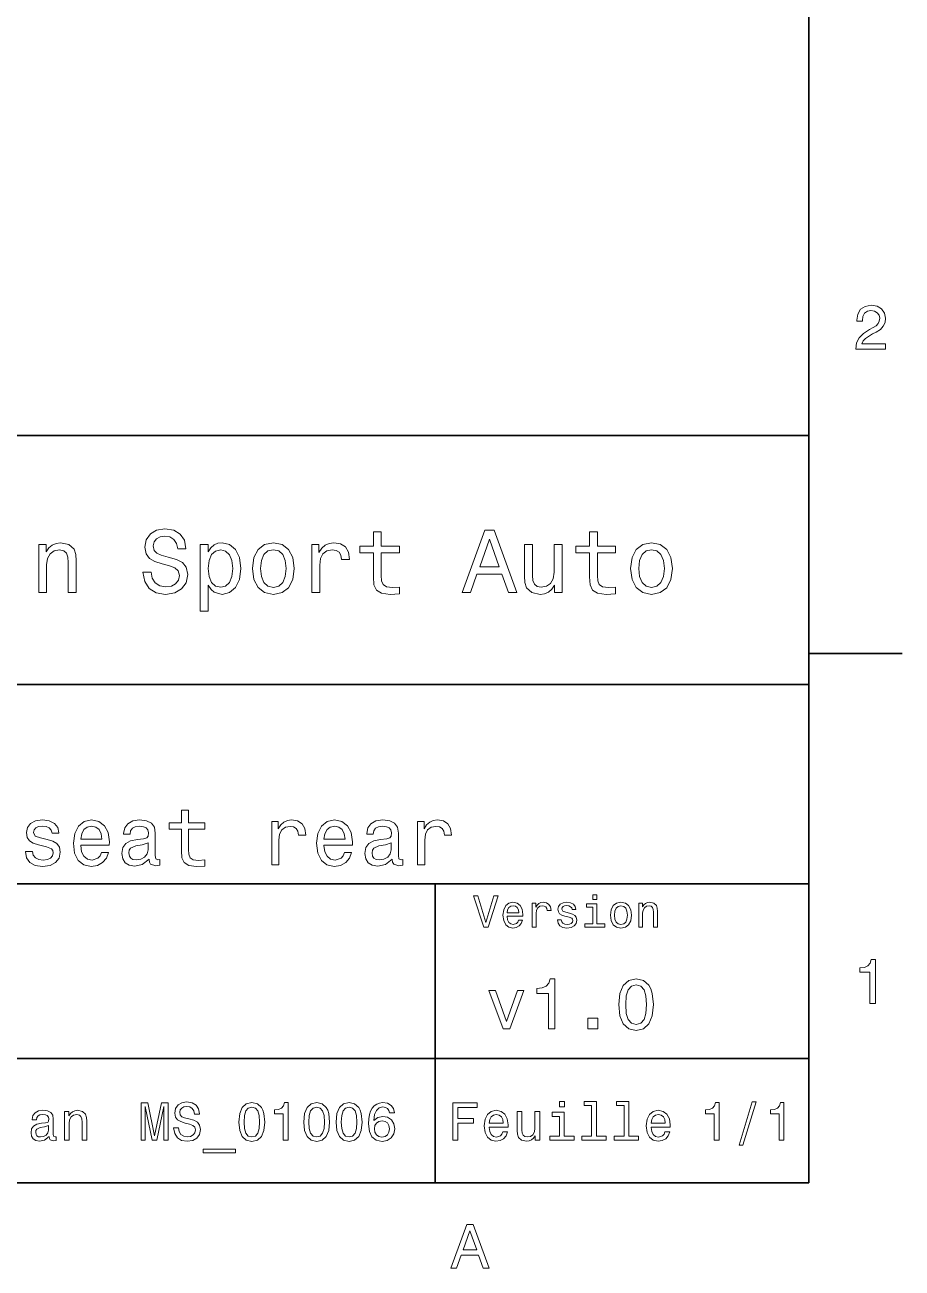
# Model space of a CAD drawing. Extents: x 0 to 297, y 0 to 210.
# Drawn here: x 224.1 to 294.5, y 3.2 to 103 of the extents above; entities that cross this region are included whole.
import ezdxf

# ---------------------------------------------------------------- set-up
doc = ezdxf.new("R2010")
doc.units = 0

msp = doc.modelspace()

# ---------------------------------------------------------------- linework, layer by layer
at = {"color": 7, "lineweight": 35}
for p, q in [((287, 10), (287, 200)), ((97, 70), (287, 70)), ((287, 70), (287, 10)), ((162, 50), (287, 50)), ((162, 34), (287, 34)), ((257, 10), (257, 34)), ((162, 20), (287, 20)), ((10, 10), (287, 10)), ((97, 10), (287, 10))]:
    msp.add_line(p, q, dxfattribs=at)
at = {"color": 7, "lineweight": 35, "ltscale": 0.1875}
msp.add_line((287, 52.5), (294.5, 52.5), dxfattribs=at)
at = {"color": 7, "lineweight": 13}
for points in [[(290.76947, 76.916786), (293.175079, 76.916786), (293.175079, 77.350502), (291.273773, 77.350502), (291.3797, 77.587532), (291.561249, 77.784218), (292.121033, 78.142288), (292.418579, 78.293587), (292.751434, 78.510445), (292.988464, 78.762604), (293.124634, 79.060158), (293.175079, 79.398056), (293.089355, 79.821686), (292.852325, 80.154541), (292.489197, 80.366356), (292.020172, 80.442001), (291.536041, 80.35627), (291.167877, 80.119232), (290.930847, 79.740997), (290.850159, 79.241714), (290.850159, 79.171112), (291.309082, 79.171112), (291.309082, 79.211456), (291.354462, 79.554398), (291.490631, 79.806557), (291.707489, 79.967941), (291.994965, 80.023415), (292.287476, 79.972984), (292.504333, 79.846901), (292.645538, 79.650215), (292.695984, 79.403099), (292.660675, 79.171112), (292.56485, 78.974426), (292.403473, 78.802956), (292.181549, 78.651657), (291.884003, 78.490273), (291.389771, 78.177589), (291.041779, 77.844742), (290.835022, 77.441284), (290.76947, 76.931915)], [(234.20462, 59.030979), (233.548996, 59.030979), (233.693085, 58.267288), (234.053314, 57.70533), (234.608078, 57.366714), (235.357361, 57.244236), (236.099426, 57.359509), (236.654175, 57.67651), (237.007202, 58.17363), (237.136902, 58.82925), (237.028824, 59.420029), (236.726227, 59.801872), (236.236313, 60.054031), (235.580704, 60.241352), (235.018738, 60.378242), (234.651306, 60.536743), (234.442368, 60.767288), (234.377533, 61.127522), (234.442368, 61.451729), (234.629684, 61.696686), (234.917877, 61.862389), (235.314133, 61.920029), (235.71759, 61.84798), (236.034592, 61.653458), (236.24353, 61.32925), (236.344391, 60.889767), (237, 60.889767), (237, 60.904179), (236.884735, 61.581409), (236.546112, 62.085732), (236.01297, 62.402737), (235.292511, 62.510807), (234.644104, 62.402737), (234.139771, 62.100143), (233.815567, 61.631844), (233.700287, 61.026657), (233.793961, 60.486309), (234.067734, 60.118874), (234.5, 59.873917), (235.09079, 59.6866), (235.674362, 59.520893), (236.113831, 59.362389), (236.380402, 59.131844), (236.47406, 58.757202), (236.387619, 58.375359), (236.164276, 58.087173), (235.825653, 57.907059), (235.386169, 57.849422), (234.896255, 57.928673), (234.521622, 58.159222), (234.283875, 58.533859)], [(252.05043, 60.579971), (252.05043, 58.64193), (252.093658, 58.015129), (252.29538, 57.582851), (252.698853, 57.330688), (253.383286, 57.244236), (254.132568, 57.280258), (254.132568, 57.827808), (253.585022, 57.78458), (253.087891, 57.842216), (252.82132, 58.022331), (252.706055, 58.324928), (252.684448, 58.75), (252.684448, 60.579971), (254.132568, 60.579971), (254.132568, 61.120316), (252.684448, 61.120316), (252.684448, 62.251438), (252.05043, 62.251438), (252.05043, 61.120316), (250.955322, 61.120316), (250.955322, 60.579971)], [(259.175781, 57.381123), (259.838623, 57.381123), (260.364563, 58.850864), (262.360229, 58.850864), (262.886169, 57.381123), (263.563416, 57.381123), (261.733429, 62.388329), (260.998566, 62.388329)], [(269.399109, 60.579971), (269.399109, 58.64193), (269.442352, 58.015129), (269.644073, 57.582851), (270.047546, 57.330688), (270.731995, 57.244236), (271.481262, 57.280258), (271.481262, 57.827808), (270.933716, 57.78458), (270.436584, 57.842216), (270.170013, 58.022331), (270.054749, 58.324928), (270.033142, 58.75), (270.033142, 60.579971), (271.481262, 60.579971), (271.481262, 61.120316), (270.033142, 61.120316), (270.033142, 62.251438), (269.399109, 62.251438), (269.399109, 61.120316), (268.304016, 61.120316), (268.304016, 60.579971)], [(225.177246, 57.381123), (225.811249, 57.381123), (225.811249, 59.614552), (225.876083, 60.12608), (226.085022, 60.500717), (226.409225, 60.731266), (226.841507, 60.817722), (227.187317, 60.745674), (227.403458, 60.551151), (227.511536, 60.226944), (227.547546, 59.794666), (227.547546, 57.381123), (228.181564, 57.381123), (228.181564, 59.924351), (228.15274, 60.435879), (228.023056, 60.86095), (227.597992, 61.25), (226.935165, 61.386887), (226.567719, 61.336452), (226.257935, 61.199566), (225.991364, 60.969017), (225.782425, 60.659222), (225.782425, 61.25), (225.177246, 61.25)], [(238.786743, 60.652016), (238.786743, 61.25), (238.15274, 61.25), (238.15274, 55.882565), (238.786743, 55.882565), (238.786743, 57.971901), (239.010101, 57.633286), (239.262253, 57.409943), (239.896271, 57.244236), (240.50145, 57.381123), (240.976959, 57.791786), (241.286743, 58.440201), (241.402023, 59.319164), (241.286743, 60.190922), (240.976959, 60.839336), (240.50145, 61.242794), (239.896271, 61.386887), (239.550446, 61.343658), (239.255051, 61.206772), (239.002899, 60.976223)], [(242.338623, 59.311958), (242.453888, 58.432995), (242.785309, 57.78458), (243.311249, 57.381123), (244.017303, 57.244236), (244.716141, 57.381123), (245.242081, 57.777374), (245.573486, 58.425793), (245.695969, 59.311958), (245.573486, 60.190922), (245.242081, 60.846542), (244.716141, 61.242794), (244.017303, 61.386887), (243.311249, 61.242794), (242.785309, 60.839336), (242.453888, 60.190922)], [(247.100861, 57.381123), (247.734863, 57.381123), (247.734863, 59.592937), (247.799713, 60.12608), (247.994232, 60.507923), (248.311249, 60.738472), (248.736313, 60.817722), (249.053314, 60.767288), (249.291077, 60.623199), (249.435165, 60.378242), (249.485596, 60.046829), (250.126801, 60.046829), (250.040344, 60.630402), (249.802597, 61.048271), (249.406342, 61.30043), (248.865997, 61.386887), (248.498566, 61.32925), (248.181549, 61.185158), (247.900574, 60.940201), (247.677246, 60.608788), (247.677246, 61.25), (247.100861, 61.25)], [(260.595093, 59.463257), (261.365997, 61.667866), (262.136902, 59.463257)], [(267.194519, 61.25), (266.560516, 61.25), (266.560516, 59.016571), (266.488464, 58.497837), (266.279541, 58.123196), (265.955322, 57.892651), (265.530243, 57.820602), (265.19165, 57.878242), (264.975494, 58.051151), (264.853027, 58.346542), (264.824219, 58.764408), (264.824219, 61.25), (264.190186, 61.25), (264.190186, 58.706772), (264.211792, 58.195244), (264.348694, 57.770172), (264.766571, 57.381123), (265.436584, 57.244236), (265.796814, 57.294666), (266.106628, 57.424351), (266.373199, 57.647694), (266.589325, 57.971901), (266.589325, 57.381123), (267.194519, 57.381123)], [(272.698853, 59.311958), (272.814117, 58.432995), (273.145508, 57.78458), (273.671448, 57.381123), (274.377502, 57.244236), (275.076355, 57.381123), (275.602295, 57.777374), (275.933716, 58.425793), (276.056183, 59.311958), (275.933716, 60.190922), (275.602295, 60.846542), (275.076355, 61.242794), (274.377502, 61.386887), (273.671448, 61.242794), (273.145508, 60.839336), (272.814117, 60.190922)], [(239.788193, 57.8134), (239.363129, 57.907059), (239.053314, 58.195244), (238.858795, 58.663544), (238.793945, 59.319164), (238.858795, 59.967579), (239.053314, 60.435879), (239.363129, 60.716858), (239.788193, 60.817722), (240.177246, 60.716858), (240.48703, 60.428673), (240.681564, 59.960373), (240.753601, 59.319164), (240.681564, 58.67075), (240.48703, 58.195244), (240.177246, 57.907059)], [(242.98703, 59.319164), (243.05188, 59.967579), (243.253601, 60.435879), (243.57782, 60.72406), (244.017303, 60.824928), (244.449585, 60.72406), (244.773773, 60.443081), (244.97551, 59.967579), (245.047546, 59.319164), (244.97551, 58.663544), (244.773773, 58.188038), (244.449585, 57.899853), (244.017303, 57.806194), (243.57782, 57.899853), (243.253601, 58.188038), (243.05188, 58.663544)], [(273.34726, 59.319164), (273.412109, 59.967579), (273.613831, 60.435879), (273.938019, 60.72406), (274.377502, 60.824928), (274.809784, 60.72406), (275.134003, 60.443081), (275.335724, 59.967579), (275.407776, 59.319164), (275.335724, 58.663544), (275.134003, 58.188038), (274.809784, 57.899853), (274.377502, 57.806194), (273.938019, 57.899853), (273.613831, 58.188038), (273.412109, 58.663544)], [(236.633286, 38.409222), (236.633286, 36.664986), (236.67218, 36.100864), (236.853745, 35.711815), (237.216858, 35.484871), (237.832855, 35.407059), (238.507202, 35.43948), (238.507202, 35.932274), (238.014404, 35.893372), (237.567001, 35.945244), (237.327087, 36.107349), (237.223343, 36.379681), (237.203888, 36.762245), (237.203888, 38.409222), (238.507202, 38.409222), (238.507202, 38.895531), (237.203888, 38.895531), (237.203888, 39.913544), (236.633286, 39.913544), (236.633286, 38.895531), (235.64769, 38.895531), (235.64769, 38.409222)], [(225.863113, 37.559795), (225.311951, 37.68948), (224.903458, 37.838615), (224.767288, 38.143372), (224.806198, 38.357346), (224.942352, 38.512966), (225.162811, 38.610229), (225.480545, 38.649136), (225.785294, 38.610229), (226.025208, 38.493515), (226.180832, 38.318443), (226.245667, 38.085014), (226.803314, 38.085014), (226.803314, 38.09798), (226.706055, 38.519451), (226.440201, 38.850143), (226.025208, 39.057636), (225.480545, 39.135445), (224.929382, 39.057636), (224.527374, 38.843658), (224.27449, 38.525936), (224.196686, 38.123917), (224.255035, 37.734871), (224.4366, 37.462536), (224.734863, 37.268009), (225.169312, 37.131844), (225.804749, 36.976223), (226.193802, 36.814121), (226.297546, 36.684437), (226.336456, 36.489914), (226.278091, 36.25), (226.122467, 36.068443), (225.869598, 35.951729), (225.53241, 35.912823), (225.175781, 35.951729), (224.916428, 36.087894), (224.741348, 36.308357), (224.670029, 36.61311), (224.118866, 36.61311), (224.209656, 36.094379), (224.475494, 35.7183), (224.896973, 35.491352), (225.480545, 35.407059), (226.090057, 35.491352), (226.53746, 35.7183), (226.809799, 36.081409), (226.907059, 36.554752), (226.835724, 36.963257), (226.63472, 37.242073), (226.304031, 37.42363)], [(228.560516, 37.105907), (230.842926, 37.105907), (230.849426, 37.371758), (230.745667, 38.117435), (230.460373, 38.675072), (230.006485, 39.012245), (229.403458, 39.135445), (228.8134, 39.005764), (228.359497, 38.642651), (228.067719, 38.052593), (227.963974, 37.274494), (228.061234, 36.476944), (228.353027, 35.893372), (228.80043, 35.530258), (229.384003, 35.407059), (229.889771, 35.491352), (230.304749, 35.711815), (230.609497, 36.061958), (230.784576, 36.528816), (230.220459, 36.528816), (230.103745, 36.269451), (229.93515, 36.074928), (229.455322, 35.919308), (229.085724, 35.990631), (228.806915, 36.217579), (228.625351, 36.587173), (228.560516, 37.086452)], [(234.033142, 35.98415), (234.033142, 35.964695), (234.065552, 35.744236), (234.162811, 35.588615), (234.57132, 35.465416), (234.889038, 35.517288), (234.889038, 35.958214), (234.752869, 35.938759), (234.57132, 36.023052), (234.538895, 36.282421), (234.538895, 38.085014), (234.46109, 38.545387), (234.234146, 38.869595), (233.838608, 39.064121), (233.280975, 39.135445), (232.736298, 39.057636), (232.33429, 38.837173), (232.081406, 38.493515), (231.997116, 38.039623), (231.997116, 38.000721), (232.509369, 38.000721), (232.554749, 38.273052), (232.697403, 38.467579), (232.930832, 38.584293), (233.26152, 38.629681), (233.579254, 38.59726), (233.806183, 38.5), (233.942352, 38.331409), (233.987747, 38.09798), (233.961807, 37.825645), (233.858063, 37.68948), (233.598694, 37.624638), (233.112396, 37.572765), (232.554749, 37.456051), (232.15921, 37.248558), (231.925781, 36.924351), (231.854462, 36.444523), (231.919312, 36.016571), (232.120316, 35.698845), (232.444519, 35.497837), (232.891922, 35.426514), (233.494949, 35.562679)], [(243.889038, 35.530258), (244.459656, 35.530258), (244.459656, 37.520893), (244.518005, 38.000721), (244.693085, 38.344379), (244.978378, 38.551872), (245.360947, 38.623199), (245.64624, 38.577808), (245.860229, 38.448124), (245.989899, 38.227665), (246.035294, 37.929394), (246.612381, 37.929394), (246.534576, 38.454609), (246.320602, 38.830692), (245.963974, 39.057636), (245.477661, 39.135445), (245.146973, 39.083572), (244.861664, 38.953888), (244.60878, 38.733429), (244.407776, 38.435158), (244.407776, 39.012245), (243.889038, 39.012245)], [(248.077805, 37.105907), (250.360229, 37.105907), (250.366699, 37.371758), (250.26297, 38.117435), (249.977661, 38.675072), (249.523773, 39.012245), (248.920746, 39.135445), (248.330688, 39.005764), (247.876801, 38.642651), (247.585007, 38.052593), (247.481262, 37.274494), (247.578522, 36.476944), (247.870316, 35.893372), (248.317719, 35.530258), (248.901291, 35.407059), (249.407059, 35.491352), (249.822037, 35.711815), (250.126801, 36.061958), (250.301865, 36.528816), (249.737747, 36.528816), (249.621033, 36.269451), (249.452438, 36.074928), (248.97261, 35.919308), (248.603027, 35.990631), (248.324203, 36.217579), (248.142639, 36.587173), (248.077805, 37.086452)], [(253.55043, 35.98415), (253.55043, 35.964695), (253.58284, 35.744236), (253.680115, 35.588615), (254.088608, 35.465416), (254.406342, 35.517288), (254.406342, 35.958214), (254.270172, 35.938759), (254.088608, 36.023052), (254.056183, 36.282421), (254.056183, 38.085014), (253.978378, 38.545387), (253.751434, 38.869595), (253.355896, 39.064121), (252.798264, 39.135445), (252.253601, 39.057636), (251.851578, 38.837173), (251.598694, 38.493515), (251.514404, 38.039623), (251.514404, 38.000721), (252.026642, 38.000721), (252.072037, 38.273052), (252.214691, 38.467579), (252.44812, 38.584293), (252.778809, 38.629681), (253.096527, 38.59726), (253.323486, 38.5), (253.459656, 38.331409), (253.505035, 38.09798), (253.479095, 37.825645), (253.375351, 37.68948), (253.115982, 37.624638), (252.629669, 37.572765), (252.072037, 37.456051), (251.676514, 37.248558), (251.443085, 36.924351), (251.37175, 36.444523), (251.436584, 36.016571), (251.637604, 35.698845), (251.961807, 35.497837), (252.40921, 35.426514), (253.012238, 35.562679)], [(255.599411, 35.530258), (256.170013, 35.530258), (256.170013, 37.520893), (256.228394, 38.000721), (256.403442, 38.344379), (256.688751, 38.551872), (257.07132, 38.623199), (257.356628, 38.577808), (257.570587, 38.448124), (257.700287, 38.227665), (257.745667, 37.929394), (258.322754, 37.929394), (258.244934, 38.454609), (258.030975, 38.830692), (257.674347, 39.057636), (257.188049, 39.135445), (256.85733, 39.083572), (256.572021, 38.953888), (256.319153, 38.733429), (256.118164, 38.435158), (256.118164, 39.012245), (255.599411, 39.012245)], [(228.560516, 37.585735), (228.631836, 38.033138), (228.806915, 38.363831), (229.072754, 38.564842), (229.422913, 38.636166), (229.766571, 38.564842), (230.03241, 38.363831), (230.194519, 38.033138), (230.252869, 37.585735)], [(248.077805, 37.585735), (248.149124, 38.033138), (248.324203, 38.363831), (248.590057, 38.564842), (248.940186, 38.636166), (249.283859, 38.564842), (249.549713, 38.363831), (249.711807, 38.033138), (249.770172, 37.585735)], [(233.968292, 36.749279), (233.890488, 36.412102), (233.682983, 36.152737), (233.37175, 35.98415), (232.989197, 35.925793), (232.742798, 35.958214), (232.567719, 36.061958), (232.457489, 36.243515), (232.425064, 36.496395), (232.451004, 36.723343), (232.554749, 36.885445), (232.969727, 37.067001), (233.494949, 37.14481), (233.968292, 37.30043)], [(253.48558, 36.749279), (253.407776, 36.412102), (253.200287, 36.152737), (252.889038, 35.98415), (252.50647, 35.925793), (252.260071, 35.958214), (252.085007, 36.061958), (251.974777, 36.243515), (251.942352, 36.496395), (251.968292, 36.723343), (252.072037, 36.885445), (252.48703, 37.067001), (253.012238, 37.14481), (253.48558, 37.30043)], [(261.71109, 33.03458), (261.08429, 30.905619), (260.439484, 33.03458), (260.09726, 33.03458), (260.904175, 30.530979), (261.264404, 30.530979), (262.053314, 33.03458)], [(269.992798, 33.117435), (269.657776, 33.117435), (269.657776, 32.757202), (269.992798, 32.757202)], [(262.784576, 31.40634), (264.052582, 31.40634), (264.056183, 31.554033), (263.998566, 31.9683), (263.840057, 32.278099), (263.587891, 32.465416), (263.252869, 32.533859), (262.925079, 32.461815), (262.672913, 32.260086), (262.510803, 31.932276), (262.453156, 31.5), (262.507202, 31.056915), (262.669312, 30.732708), (262.917877, 30.530979), (263.242065, 30.462536), (263.523041, 30.509365), (263.753601, 30.631844), (263.922913, 30.826368), (264.020172, 31.085733), (263.706787, 31.085733), (263.641937, 30.941643), (263.548279, 30.833572), (263.281708, 30.747118), (263.076355, 30.786743), (262.921478, 30.912823), (262.820618, 31.118155), (262.784576, 31.395533)], [(262.784576, 31.672911), (262.824219, 31.921469), (262.921478, 32.105186), (263.069153, 32.216858), (263.263702, 32.256485), (263.45462, 32.216858), (263.602295, 32.105186), (263.692352, 31.921469), (263.724792, 31.672911)], [(264.794678, 30.530979), (265.111664, 30.530979), (265.111664, 31.636887), (265.144104, 31.903458), (265.241364, 32.094379), (265.399841, 32.209652), (265.612396, 32.249279), (265.770905, 32.224064), (265.889771, 32.152016), (265.961823, 32.029537), (265.98703, 31.863832), (266.307648, 31.863832), (266.264404, 32.155621), (266.145538, 32.364552), (265.947418, 32.490635), (265.677246, 32.533859), (265.49353, 32.505043), (265.335022, 32.432995), (265.194519, 32.310516), (265.082855, 32.144814), (265.082855, 32.465416), (264.794678, 32.465416)], [(267.791779, 31.658501), (267.485596, 31.730547), (267.258636, 31.8134), (267.182983, 31.982708), (267.20462, 32.101585), (267.280273, 32.188038), (267.40274, 32.242073), (267.579254, 32.263687), (267.748566, 32.242073), (267.881836, 32.177231), (267.968292, 32.079971), (268.004333, 31.950287), (268.314117, 31.950287), (268.314117, 31.957493), (268.260101, 32.191643), (268.112396, 32.375359), (267.881836, 32.490635), (267.579254, 32.533859), (267.273041, 32.490635), (267.049713, 32.371758), (266.90921, 32.195244), (266.865997, 31.971901), (266.898407, 31.755764), (266.999268, 31.604465), (267.164978, 31.496397), (267.406342, 31.420748), (267.759369, 31.334293), (267.975494, 31.244236), (268.033142, 31.17219), (268.054749, 31.064121), (268.022339, 30.930836), (267.935883, 30.829971), (267.79538, 30.765129), (267.608063, 30.743515), (267.409943, 30.765129), (267.265839, 30.840778), (267.168579, 30.963255), (267.128967, 31.132565), (266.822754, 31.132565), (266.873199, 30.844379), (267.020905, 30.635447), (267.255035, 30.509365), (267.579254, 30.462536), (267.917877, 30.509365), (268.166412, 30.635447), (268.317719, 30.837175), (268.371765, 31.100143), (268.332123, 31.327089), (268.220459, 31.481987), (268.036743, 31.582851)], [(269.981995, 30.79755), (269.981995, 32.400574), (269.167877, 32.400574), (269.167877, 32.130402), (269.664978, 32.130402), (269.664978, 30.79755), (269.016571, 30.79755), (269.016571, 30.530979), (270.637604, 30.530979), (270.637604, 30.79755)], [(271.087891, 31.496397), (271.145538, 31.056915), (271.311249, 30.732708), (271.574219, 30.530979), (271.927246, 30.462536), (272.276672, 30.530979), (272.539612, 30.729107), (272.705322, 31.053314), (272.766571, 31.496397), (272.705322, 31.935879), (272.539612, 32.263687), (272.276672, 32.461815), (271.927246, 32.533859), (271.574219, 32.461815), (271.311249, 32.260086), (271.145538, 31.935879)], [(271.412109, 31.5), (271.444519, 31.824207), (271.54538, 32.058357), (271.707489, 32.20245), (271.927246, 32.25288), (272.143372, 32.20245), (272.305481, 32.061958), (272.406342, 31.824207), (272.442352, 31.5), (272.406342, 31.17219), (272.305481, 30.934437), (272.143372, 30.790344), (271.927246, 30.743515), (271.707489, 30.790344), (271.54538, 30.934437), (271.444519, 31.17219)], [(273.350159, 30.530979), (273.667145, 30.530979), (273.667145, 31.647694), (273.699554, 31.903458), (273.804047, 32.090778), (273.966125, 32.206051), (274.182281, 32.249279), (274.355194, 32.213257), (274.463257, 32.115993), (274.517303, 31.95389), (274.535309, 31.737751), (274.535309, 30.530979), (274.852295, 30.530979), (274.852295, 31.802593), (274.837891, 32.058357), (274.773041, 32.270893), (274.560516, 32.465416), (274.229095, 32.533859), (274.04538, 32.508644), (273.890503, 32.440201), (273.757202, 32.324928), (273.65274, 32.170029), (273.65274, 32.465416), (273.350159, 32.465416)], [(291.909241, 24.416786), (292.368164, 24.416786), (292.368164, 27.942001), (292.025208, 27.942001), (291.934448, 27.634365), (291.752899, 27.427593), (291.475525, 27.306557), (291.092224, 27.266211), (291.092224, 26.90814), (291.909241, 26.90814)], [(266.100861, 22.360231), (266.625366, 22.360231), (266.625366, 26.38905), (266.233429, 26.38905), (266.129669, 26.037464), (265.92218, 25.801153), (265.605194, 25.662825), (265.167145, 25.616714), (265.167145, 25.207493), (266.100861, 25.207493)], [(271.755035, 24.314121), (271.841492, 23.409224), (272.112396, 22.763689), (272.544678, 22.371759), (273.144104, 22.244957), (273.737762, 22.371759), (274.170044, 22.763689), (274.43515, 23.409224), (274.527374, 24.314121), (274.43515, 25.213257), (274.325653, 25.570606), (274.170044, 25.864553), (273.737762, 26.256485), (273.144104, 26.38905), (272.544678, 26.256485), (272.112396, 25.858791), (271.841492, 25.213257)], [(262.469727, 22.360231), (263.005768, 22.360231), (264.135437, 25.455332), (263.610962, 25.455332), (262.740631, 22.959656), (261.853027, 25.455332), (261.322754, 25.455332)], [(272.30835, 24.314121), (272.354462, 25.011528), (272.498566, 25.51297), (272.757935, 25.806917), (273.144104, 25.910664), (273.524506, 25.806917), (273.783875, 25.51297), (273.927948, 25.011528), (273.97406, 24.314121), (273.927948, 23.610952), (273.783875, 23.10951), (273.524506, 22.815563), (273.144104, 22.717581), (272.757935, 22.815563), (272.498566, 23.10951), (272.354462, 23.610952)], [(269.276672, 22.360231), (270.072052, 22.360231), (270.072052, 23.219021), (269.276672, 23.219021)], [(233.402008, 13.428675), (233.734863, 13.428675), (233.734863, 16.152018), (234.296829, 13.428675), (234.668579, 13.428675), (235.226212, 16.152018), (235.226212, 13.428675), (235.5634, 13.428675), (235.5634, 16.428675), (235.036011, 16.428675), (234.482697, 13.783141), (233.933716, 16.428675), (233.402008, 16.428675)], [(236.402008, 14.418589), (236.008636, 14.418589), (236.095093, 13.960375), (236.311234, 13.623199), (236.644089, 13.42003), (237.093658, 13.346542), (237.538895, 13.415707), (237.87175, 13.605908), (238.083572, 13.904179), (238.161377, 14.297551), (238.096527, 14.652018), (237.914978, 14.881124), (237.621033, 15.032421), (237.227661, 15.144814), (236.890488, 15.226946), (236.670029, 15.322046), (236.544662, 15.460375), (236.505753, 15.676514), (236.544662, 15.871038), (236.657059, 16.018013), (236.829971, 16.117435), (237.067719, 16.152018), (237.309784, 16.108789), (237.5, 15.992075), (237.625351, 15.797551), (237.685867, 15.533862), (238.079239, 15.533862), (238.079239, 15.542507), (238.010086, 15.948848), (237.806915, 16.251442), (237.48703, 16.441643), (237.054749, 16.506485), (236.665695, 16.441643), (236.363098, 16.260086), (236.168579, 15.979107), (236.099411, 15.615994), (236.155609, 15.291787), (236.319885, 15.071326), (236.579239, 14.924352), (236.933716, 14.81196), (237.283859, 14.712537), (237.547546, 14.617435), (237.707489, 14.479107), (237.763687, 14.254323), (237.711807, 14.025216), (237.577805, 13.852305), (237.374634, 13.744237), (237.110947, 13.709655), (236.817001, 13.757205), (236.592209, 13.895534), (236.449554, 14.120317)], [(241.247833, 14.894093), (241.312668, 14.215418), (241.515839, 13.731268), (241.840057, 13.43732), (242.289612, 13.342219), (242.734863, 13.43732), (243.059067, 13.731268), (243.257919, 14.215418), (243.327087, 14.894093), (243.257919, 15.568444), (243.175781, 15.836456), (243.059067, 16.056917), (242.734863, 16.350864), (242.289612, 16.450289), (241.840057, 16.350864), (241.515839, 16.052593), (241.312668, 15.568444)], [(241.662811, 14.894093), (241.697403, 15.417148), (241.805466, 15.793228), (242, 16.013689), (242.289612, 16.091499), (242.574921, 16.013689), (242.76944, 15.793228), (242.877518, 15.417148), (242.912094, 14.894093), (242.877518, 14.366715), (242.76944, 13.990634), (242.574921, 13.770173), (242.289612, 13.696686), (242, 13.770173), (241.805466, 13.990634), (241.697403, 14.366715)], [(244.814117, 13.428675), (245.207489, 13.428675), (245.207489, 16.450289), (244.913544, 16.450289), (244.835724, 16.1866), (244.680115, 16.009367), (244.442352, 15.905621), (244.113831, 15.871038), (244.113831, 15.564121), (244.814117, 15.564121)], [(246.452438, 14.894093), (246.517288, 14.215418), (246.720459, 13.731268), (247.044662, 13.43732), (247.494232, 13.342219), (247.939468, 13.43732), (248.263687, 13.731268), (248.462524, 14.215418), (248.531693, 14.894093), (248.462524, 15.568444), (248.380402, 15.836456), (248.263687, 16.056917), (247.939468, 16.350864), (247.494232, 16.450289), (247.044662, 16.350864), (246.720459, 16.052593), (246.517288, 15.568444)], [(246.867432, 14.894093), (246.902008, 15.417148), (247.010086, 15.793228), (247.204605, 16.013689), (247.494232, 16.091499), (247.779526, 16.013689), (247.97406, 15.793228), (248.082123, 15.417148), (248.116714, 14.894093), (248.082123, 14.366715), (247.97406, 13.990634), (247.779526, 13.770173), (247.494232, 13.696686), (247.204605, 13.770173), (247.010086, 13.990634), (246.902008, 14.366715)], [(249.054749, 14.894093), (249.119583, 14.215418), (249.322754, 13.731268), (249.646973, 13.43732), (250.096527, 13.342219), (250.541779, 13.43732), (250.865982, 13.731268), (251.064835, 14.215418), (251.134003, 14.894093), (251.064835, 15.568444), (250.982697, 15.836456), (250.865982, 16.056917), (250.541779, 16.350864), (250.096527, 16.450289), (249.646973, 16.350864), (249.322754, 16.052593), (249.119583, 15.568444)], [(249.469727, 14.894093), (249.504318, 15.417148), (249.612381, 15.793228), (249.806915, 16.013689), (250.096527, 16.091499), (250.381836, 16.013689), (250.576355, 15.793228), (250.684433, 15.417148), (250.719009, 14.894093), (250.684433, 14.366715), (250.576355, 13.990634), (250.381836, 13.770173), (250.096527, 13.696686), (249.806915, 13.770173), (249.612381, 13.990634), (249.504318, 14.366715)], [(253.736298, 15.620317), (253.654175, 15.970462), (253.463974, 16.229828), (253.170029, 16.394093), (252.789612, 16.450289), (252.534576, 16.420029), (252.314117, 16.337896), (252.119598, 16.203892), (251.955322, 16.013689), (251.825638, 15.775937), (251.730545, 15.486312), (251.670029, 15.144814), (251.652725, 14.760087), (251.721893, 14.146254), (251.933716, 13.701009), (252.275208, 13.432998), (252.742065, 13.342219), (253.161377, 13.42003), (253.481262, 13.623199), (253.688751, 13.943084), (253.762238, 14.349424), (253.688751, 14.760087), (253.489899, 15.075649), (253.182983, 15.274496), (252.802582, 15.34366), (252.391922, 15.257205), (252.085007, 15.010807), (252.149841, 15.486312), (252.288177, 15.82781), (252.5, 16.030981), (252.793945, 16.100145), (253.010086, 16.065563), (253.174347, 15.974785), (253.28241, 15.823487), (253.338608, 15.620317)], [(258.414978, 13.428675), (258.817017, 13.428675), (258.817017, 14.807637), (260.079254, 14.807637), (260.079254, 15.166427), (258.817017, 15.166427), (258.817017, 16.065563), (260.368866, 16.065563), (260.368866, 16.428675), (258.414978, 16.428675)], [(267.389038, 16.532421), (266.98703, 16.532421), (266.98703, 16.100145), (267.389038, 16.100145)], [(269.572052, 16.212536), (269.572052, 13.748559), (268.789612, 13.748559), (268.789612, 13.428675), (270.73056, 13.428675), (270.73056, 13.748559), (269.952454, 13.748559), (269.952454, 16.532421), (268.975494, 16.532421), (268.975494, 16.212536)], [(272.174347, 16.212536), (272.174347, 13.748559), (271.391937, 13.748559), (271.391937, 13.428675), (273.332855, 13.428675), (273.332855, 13.748559), (272.554749, 13.748559), (272.554749, 16.532421), (271.57782, 16.532421), (271.57782, 16.212536)], [(279.416443, 13.428675), (279.809814, 13.428675), (279.809814, 16.450289), (279.515839, 16.450289), (279.438049, 16.1866), (279.28241, 16.009367), (279.044678, 15.905621), (278.716125, 15.871038), (278.716125, 15.564121), (279.416443, 15.564121)], [(281.42218, 13.026657), (281.720459, 13.026657), (282.766571, 16.510807), (282.463989, 16.510807)], [(284.621033, 13.428675), (285.014404, 13.428675), (285.014404, 16.450289), (284.720459, 16.450289), (284.642639, 16.1866), (284.48703, 16.009367), (284.249268, 15.905621), (283.920746, 15.871038), (283.920746, 15.564121), (284.621033, 15.564121)], [(226.01297, 13.731268), (226.01297, 13.7183), (226.034592, 13.571326), (226.099426, 13.46758), (226.371765, 13.385448), (226.583588, 13.42003), (226.583588, 13.713977), (226.492798, 13.701009), (226.371765, 13.757205), (226.350159, 13.930116), (226.350159, 15.131845), (226.298279, 15.438761), (226.146973, 15.6549), (225.883286, 15.784582), (225.511536, 15.832133), (225.148422, 15.78026), (224.880402, 15.633286), (224.711823, 15.404179), (224.655624, 15.101585), (224.655624, 15.075649), (224.997131, 15.075649), (225.027374, 15.257205), (225.122482, 15.386889), (225.278107, 15.464698), (225.498566, 15.494957), (225.710388, 15.473343), (225.861679, 15.408502), (225.952454, 15.29611), (225.982712, 15.140491), (225.965424, 14.958934), (225.896255, 14.868156), (225.723343, 14.824928), (225.399139, 14.790346), (225.027374, 14.712537), (224.763687, 14.574208), (224.608078, 14.358069), (224.560516, 14.038185), (224.60376, 13.752882), (224.737762, 13.541066), (224.953888, 13.407061), (225.252167, 13.35951), (225.654175, 13.450289)], [(227.236313, 13.428675), (227.616714, 13.428675), (227.616714, 14.768732), (227.655624, 15.075649), (227.780975, 15.300432), (227.97551, 15.438761), (228.234879, 15.490635), (228.442368, 15.447407), (228.572052, 15.330692), (228.636887, 15.136168), (228.658508, 14.876801), (228.658508, 13.428675), (229.03891, 13.428675), (229.03891, 14.954612), (229.021622, 15.261528), (228.943817, 15.516571), (228.688766, 15.75), (228.291077, 15.832133), (228.070618, 15.801874), (227.884735, 15.719741), (227.724792, 15.581412), (227.599426, 15.395534), (227.599426, 15.75), (227.236313, 15.75)], [(253.342926, 14.345101), (253.29538, 14.072767), (253.174347, 13.865274), (252.979828, 13.726946), (252.737747, 13.683718), (252.482697, 13.726946), (252.288177, 13.860951), (252.162811, 14.068444), (252.123917, 14.340778), (252.167145, 14.60879), (252.288177, 14.81196), (252.48703, 14.941643), (252.755035, 14.989194), (252.988464, 14.941643), (253.174347, 14.816283), (253.29538, 14.613112)], [(261.341492, 14.479107), (262.863098, 14.479107), (262.867432, 14.656341), (262.798279, 15.153459), (262.608063, 15.525217), (262.305481, 15.75), (261.903473, 15.832133), (261.510101, 15.745678), (261.207489, 15.503603), (261.01297, 15.110231), (260.943817, 14.591499), (261.008636, 14.059798), (261.203156, 13.67075), (261.501434, 13.428675), (261.890503, 13.346542), (262.227661, 13.402739), (262.504333, 13.549712), (262.707489, 13.783141), (262.824219, 14.09438), (262.44812, 14.09438), (262.370331, 13.92147), (262.257935, 13.791787), (261.938049, 13.688041), (261.69165, 13.735591), (261.505768, 13.886888), (261.384735, 14.133286), (261.341492, 14.466139)], [(261.341492, 14.798992), (261.389038, 15.097262), (261.505768, 15.317724), (261.682983, 15.45173), (261.916412, 15.49928), (262.145538, 15.45173), (262.322754, 15.317724), (262.430847, 15.097262), (262.469727, 14.798992)], [(265.400574, 15.75), (265.020172, 15.75), (265.020172, 14.409943), (264.976959, 14.098703), (264.851593, 13.873919), (264.657074, 13.735591), (264.402008, 13.692364), (264.198853, 13.726946), (264.069153, 13.830692), (263.995667, 14.007925), (263.978394, 14.258646), (263.978394, 15.75), (263.597992, 15.75), (263.597992, 14.224064), (263.610962, 13.917148), (263.693085, 13.662104), (263.943817, 13.428675), (264.345825, 13.346542), (264.561951, 13.376801), (264.747833, 13.454611), (264.907776, 13.588617), (265.037476, 13.783141), (265.037476, 13.428675), (265.400574, 13.428675)], [(267.376068, 13.748559), (267.376068, 15.672191), (266.399139, 15.672191), (266.399139, 15.347983), (266.995667, 15.347983), (266.995667, 13.748559), (266.21759, 13.748559), (266.21759, 13.428675), (268.162811, 13.428675), (268.162811, 13.748559)], [(274.353027, 14.479107), (275.874634, 14.479107), (275.878967, 14.656341), (275.809814, 15.153459), (275.619598, 15.525217), (275.317017, 15.75), (274.914978, 15.832133), (274.521606, 15.745678), (274.219025, 15.503603), (274.024506, 15.110231), (273.955322, 14.591499), (274.020172, 14.059798), (274.214691, 13.67075), (274.51297, 13.428675), (274.902008, 13.346542), (275.239197, 13.402739), (275.515839, 13.549712), (275.719025, 13.783141), (275.835724, 14.09438), (275.459656, 14.09438), (275.381836, 13.92147), (275.26944, 13.791787), (274.949554, 13.688041), (274.703186, 13.735591), (274.517303, 13.886888), (274.39624, 14.133286), (274.353027, 14.466139)], [(274.353027, 14.798992), (274.400574, 15.097262), (274.517303, 15.317724), (274.694519, 15.45173), (274.927948, 15.49928), (275.157074, 15.45173), (275.33429, 15.317724), (275.442352, 15.097262), (275.481262, 14.798992)], [(225.969742, 14.241355), (225.917877, 14.016571), (225.779541, 13.84366), (225.572052, 13.731268), (225.317017, 13.692364), (225.15274, 13.713977), (225.036026, 13.783141), (224.96254, 13.904179), (224.940933, 14.072767), (224.958221, 14.224064), (225.027374, 14.332133), (225.304047, 14.453171), (225.654175, 14.505044), (225.969742, 14.60879)], [(238.386154, 12.711096), (238.386154, 12.408502), (240.988464, 12.408502), (240.988464, 12.711096)], [(258.266846, 3.166787), (258.730835, 3.166787), (259.098999, 4.195605), (260.495972, 4.195605), (260.864105, 3.166787), (261.338165, 3.166787), (260.05719, 6.67183), (259.542786, 6.67183)], [(259.260376, 4.624279), (259.799988, 6.167507), (260.33963, 4.624279)]]:
    msp.add_lwpolyline(points, close=True, dxfattribs=at)

doc.saveas('drawing.dxf')
